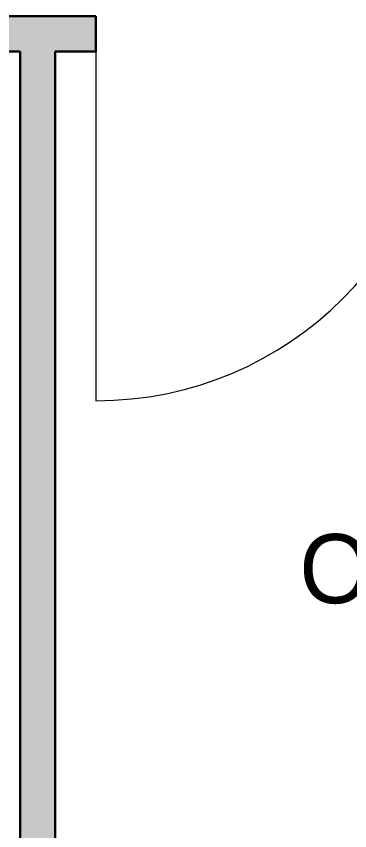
# Model space of a CAD drawing. Header units: millimetres. Extents: x 79795 to 317870, y -36033 to 97293.
# Drawn here: x 162088 to 163052, y 11252 to 13607 of the extents above; entities that cross this region are included whole.
import ezdxf

# ---------------------------------------------------------------- set-up
doc = ezdxf.new("R2010")
doc.units = ezdxf.units.MM
doc.header["$MEASUREMENT"] = 0
for name, color, linetype, lineweight in [('A-AREA-IDEN', 7, 'CONTINUOUS', 9), ('CSM-STL-XX-ZZ-M3-A-XXXX-00001_detached _19_04_21__rvt-1-Level 4$0$A-DOOR', 4, 'CONTINUOUS', 9), ('CSM-STL-XX-ZZ-M3-A-XXXX-00001_detached _19_04_21__rvt-1-Level 4$0$A-WALL-PATT', 7, 'CONTINUOUS', 9), ('CSM-STL-XX-ZZ-M3-A-XXXX-00001_detached _19_04_21__rvt-1-Level 4$0$I-WALL', 7, 'CONTINUOUS', 9)]:
    doc.layers.add(name, color=color, linetype=linetype, lineweight=lineweight)
doc.styles.add('Century Gothic', font='GOTHIC.TTF', dxfattribs={"height": 200})

msp = doc.modelspace()

# ---------------------------------------------------------------- hatches: boundary and pattern name
at = {"layer": 'CSM-STL-XX-ZZ-M3-A-XXXX-00001_detached _19_04_21__rvt-1-Level 4$0$A-WALL-PATT'}
h = msp.add_hatch(color=256, dxfattribs=at)
h.paths.add_polyline_path([(166028.3, 13505.3), (167450.8, 13505.3), (167450.8, 13607.3), (166028.3, 13607.3)], flags=0)
h.paths.add_polyline_path([(157910.8, 13505.3), (159618.3, 13505.3), (159618.3, 13607.3), (157910.8, 13607.3)], flags=0)
h.paths.add_polyline_path([(156862.8, 13505.3), (156900.8, 13505.3), (156900.8, 13607.3), (156862.8, 13607.3)], flags=0)
h.paths.add_polyline_path([(165018.3, 13505.3), (165018.3, 13607.3), (163328.3, 13607.3), (163328.3, 13505.3), (164900.8, 13505.3)], flags=0)
h.paths.add_polyline_path([(162318.3, 13505.3), (162318.3, 13607.3), (160628.3, 13607.3), (160628.3, 13505.3), (162200.8, 13505.3)], flags=0)
msp.add_hatch(color=256, dxfattribs=at).paths.add_polyline_path([(162200.8, 9369.3), (162200.8, 13505.3), (162098.8, 13505.3), (162098.8, 9369.3), (162175, 9369.3)], flags=0)

# ---------------------------------------------------------------- linework, layer by layer
at = {"layer": 'CSM-STL-XX-ZZ-M3-A-XXXX-00001_detached _19_04_21__rvt-1-Level 4$0$A-DOOR'}
msp.add_line((162318.3, 13505.3), (162318.3, 12495.3), dxfattribs=at)
msp.add_arc((162318.3, 13505.3), 1010, 270, 0, dxfattribs=at)
at = {"layer": 'CSM-STL-XX-ZZ-M3-A-XXXX-00001_detached _19_04_21__rvt-1-Level 4$0$I-WALL', "lineweight": 30}
for p, q in [((162318.3, 13607.3), (160628.3, 13607.3)), ((162318.3, 13505.3), (162318.3, 13607.3)), ((160628.3, 13505.3), (162098.8, 13505.3)), ((162098.8, 13505.3), (162098.8, 9369.3)), ((162200.8, 9369.3), (162200.8, 13505.3)), ((162200.8, 13505.3), (162318.3, 13505.3))]:
    msp.add_line(p, q, dxfattribs=at)

# ---------------------------------------------------------------- texts
at = {"layer": 'A-AREA-IDEN', "style": 'Century Gothic'}
msp.add_text('Office', height=200, dxfattribs=at).set_placement((162906.9, 11909.8))

doc.saveas('drawing.dxf')
